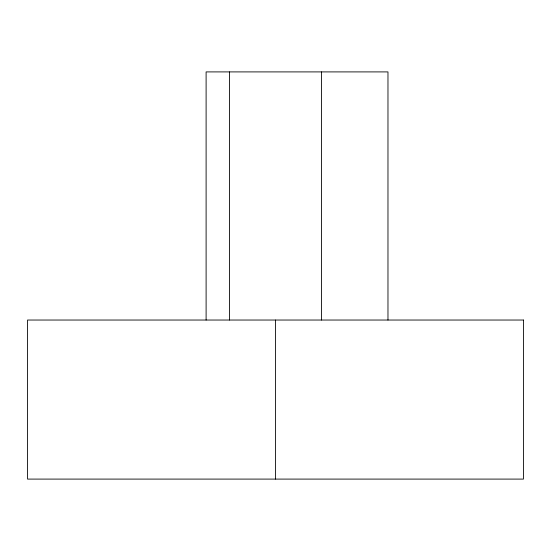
<?xml version="1.0" encoding="UTF-8"?>
<svg xmlns="http://www.w3.org/2000/svg" width="551" height="551" viewBox="0 0 551 551"><rect width="100%" height="100%" fill="white"/><g stroke="black" fill="none" stroke-linecap="round" stroke-linejoin="round"><path stroke-width="0.83" d="M387.973 320.035L387.973 71.906L206.108 71.906L206.108 320.035M321.419 71.906L321.419 320.035M275.5 320.035L275.5 479.094M229.581 71.906L229.581 320.035M523.45 320.035L27.55 320.035L27.55 479.094L523.45 479.094L523.45 320.035"/></g></svg>
